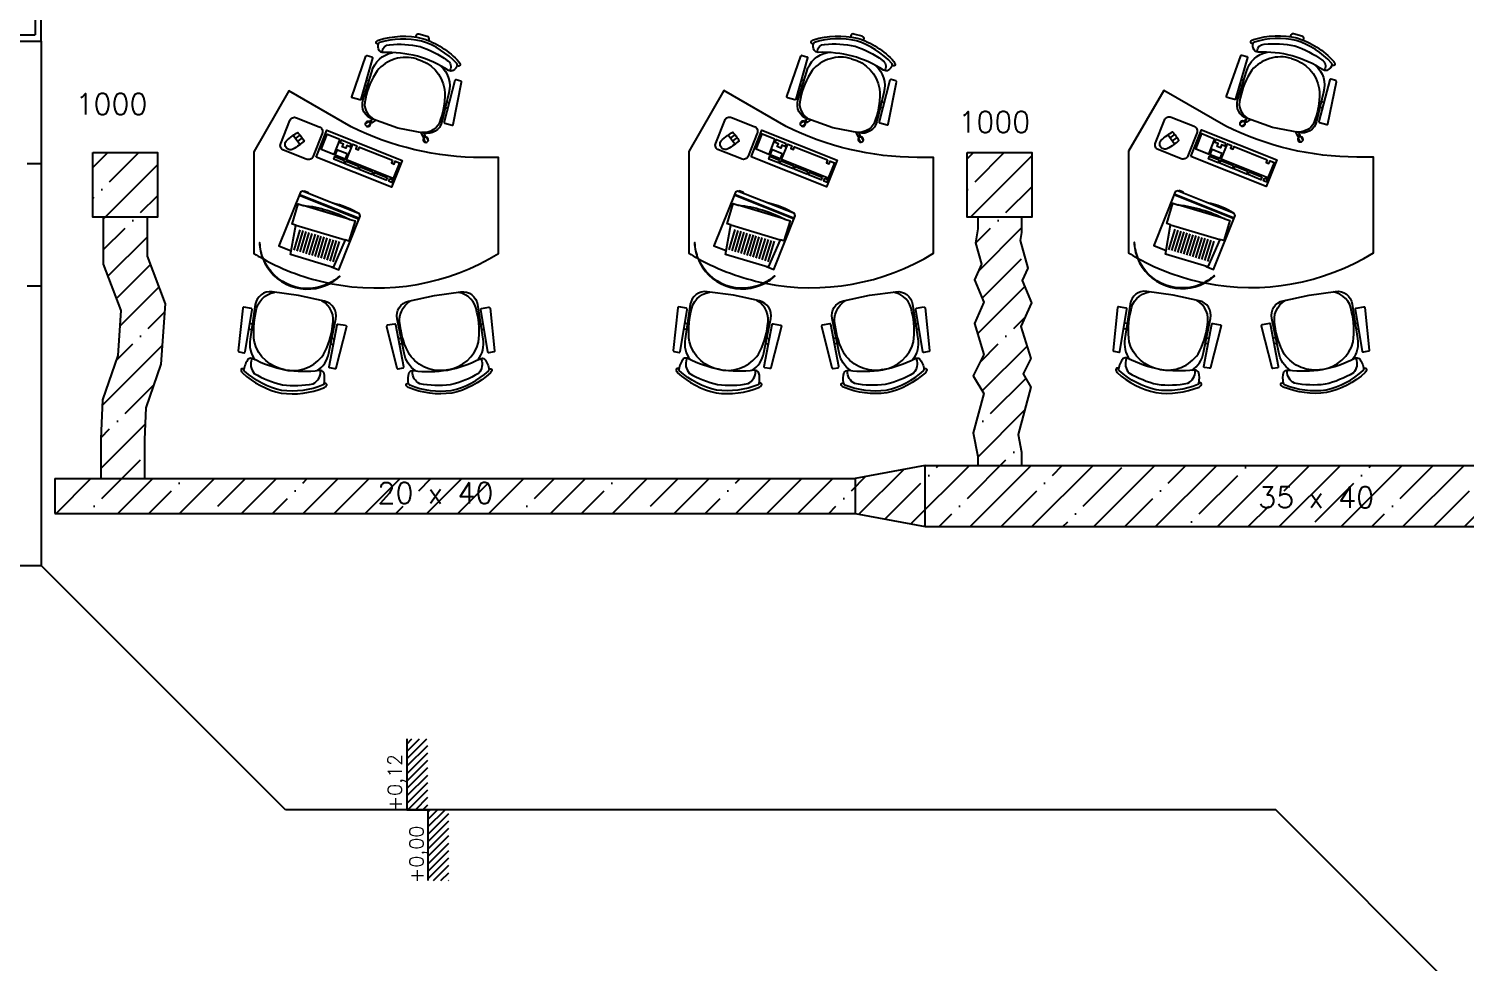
# Model space of a CAD drawing. Extents: x 372.3 to 443.5, y -41.5 to 0.6.
# Drawn here: x 415.7 to 423.91, y -10.28 to -4.94 of the extents above; entities that cross this region are included whole.
import ezdxf

# ---------------------------------------------------------------- set-up
doc = ezdxf.new("R2010")
doc.units = 0
doc.header["$MEASUREMENT"] = 0
doc.layers.get('0').update_dxf_attribs({"linetype": 'CONTINUOUS'})
for name, color, linetype in [('A1DIVD', 16, 'CONTINUOUS'), ('A1DIVS', 30, 'CONTINUOUS'), ('A1MOBI', 253, 'CONTINUOUS'), ('A2HACHU', 11, 'CONTINUOUS'), ('A2SIMBL', 30, 'CONTINUOUS'), ('A2TXT25', 4, 'CONTINUOUS'), ('AC-DUTOS', 14, 'CONTINUOUS'), ('AC-DUTOSMANTIDOS', 252, 'CONTINUOUS'), ('AC-TEXTO', 7, 'CONTINUOUS'), ('S1PISO3', 40, 'CONTINUOUS')]:
    doc.layers.add(name, color=color, linetype=linetype)
doc.styles.add('ROMANS', font='ROMANS.SHX')
doc.styles.add('SIMPLEX-08', font='simplex.shx', dxfattribs={"height": 0.08})
pattern_1 = [(45, (43.55946, 56.62904), (-0.1767767, 0.1767767), []), (45, (43.73624, 56.62904), (-0.1767767, 0.1767767), [0.3125, -0.0625, 0, -0.0625])]

# ---------------------------------------------------------------- blocks, each defined once
blk = doc.blocks.new('NIV-2')
at = {"layer": 'A2HACHU'}
h = blk.add_hatch(dxfattribs=at)
h.set_pattern_fill('ANSI31', color=256, scale=0.24, style=0)
h.set_pattern_definition([(135, (11.883554, -8.99856), (0.021213203, 0.021213203), [])])
h.paths.add_polyline_path([(-0.405, -0.1197), (0, -0.1197), (0, -0.2397), (-0.405, -0.2397)])
h.paths.add_polyline_path([(0, 0.0003), (0.405, 0.0003), (0.405, -0.1197), (0, -0.1197)])
for p, q in [((0, 0.0003), (0, -0.1197)), ((0.405, 0.0003), (0, 0.0003)), ((0, -0.1197), (-0.405, -0.1197))]:
    blk.add_line(p, q)
at = {"layer": 'A2TXT25', "style": 'SIMPLEX-08'}
for p in [(-0.0096, 0.0302), (-0.4198, -0.0947)]:
    blk.add_attdef('+0.00', p, '', height=0.08, dxfattribs=at)

msp = doc.modelspace()

# ---------------------------------------------------------------- hatches: boundary and pattern name
at = {"layer": 'AC-DUTOSMANTIDOS'}
h = msp.add_hatch(dxfattribs=at)
h.set_pattern_fill('ANSI35', color=256, style=0)
h.set_pattern_definition(pattern_1)
h.paths.add_polyline_path([(416.4345, -5.6503), (416.0645, -5.6503), (416.0645, -6.0203), (416.4345, -6.0203)])
h.paths.add_polyline_path([(420.4247, -7.515), (415.8469, -7.515), (415.8469, -7.715), (420.4247, -7.715)])
h.paths.add_polyline_path([(420.8247, -7.44), (420.4247, -7.515), (420.4247, -7.715), (420.8247, -7.79)])
h.paths.add_polyline_path([(425.4251, -7.44), (420.8247, -7.44), (420.8247, -7.79), (425.4251, -7.79)])
h.paths.add_polyline_path([(421.4293, -6.8276), (421.373, -6.6449), (421.4333, -6.5094), (421.3798, -6.3824), (421.4128, -6.311), (421.369, -6.1538), (421.3769, -6.1067), (421.3769, -6.0203), (421.1269, -6.0203), (421.1269, -6.0859), (421.1133, -6.1674), (421.1473, -6.2895), (421.1065, -6.3778), (421.1609, -6.5067), (421.1065, -6.6289), (421.1609, -6.8053), (421.0997, -6.9275), (421.1609, -7.0293), (421.0997, -7.2532), (421.1269, -7.389), (421.1269, -7.44), (421.3769, -7.44), (421.3769, -7.3642), (421.3565, -7.2621), (421.4302, -6.9921), (421.3848, -6.9165)])
h.paths.add_polyline_path([(421.4345, -5.6503), (421.0645, -5.6503), (421.0645, -6.0203), (421.4345, -6.0203)])
h.paths.add_polyline_path([(426.4078, -6.7008), (426.3769, -6.5773), (426.4307, -6.4928), (426.3744, -6.3243), (426.4229, -6.2033), (426.383, -6.1236), (426.3854, -6.1157), (426.3854, -6.0203), (426.1354, -6.0203), (426.1354, -6.0789), (426.115, -6.1468), (426.149, -6.2147), (426.1082, -6.3165), (426.1558, -6.459), (426.1082, -6.5336), (426.149, -6.6965), (426.1082, -6.839), (426.1558, -7.0087), (426.1082, -7.1173), (426.1558, -7.2259), (426.1422, -7.3141), (426.1349, -7.365), (426.3875, -7.365), (426.3895, -7.3508), (426.4139, -7.1921), (426.3812, -7.1173), (426.4206, -7.0272), (426.3681, -6.8397)])
h.paths.add_polyline_path([(426.4345, -5.6503), (426.0645, -5.6503), (426.0645, -6.0203), (426.4345, -6.0203)])
h.paths.add_polyline_path([(425.8251, -7.365), (425.4251, -7.44), (425.4251, -7.79), (425.8251, -7.865)])
h.paths.add_polyline_path([(428.22, -7.365), (425.8251, -7.365), (425.8251, -7.865), (428.22, -7.865)])
h.paths.add_polyline_path([(428.82, -7.315), (428.82, -7.2755, -0.414214), (428.8095, -7.265), (428.32, -7.265, -0.414214), (428.22, -7.365), (428.22, -7.865), (428.27, -7.865, 0.414214)])
h.paths.add_polyline_path([(428.8195, -7.0904), (428.8414, -7.265), (429.62, -7.265), (429.62, -6.965), (428.32, -6.965), (428.32, -7.265), (428.8038, -7.265)])
h.paths.add_polyline_path([(429.62, -7.265), (428.8305, -7.265, -0.414214), (428.82, -7.2755), (428.82, -7.315), (428.82, -11.3318), (429.62, -11.3318)])
h.paths.add_polyline_path([(429.47, -6.365), (428.47, -6.365), (428.32, -6.965), (429.62, -6.965)])
h.paths.add_polyline_path([(417.6793, -7.6869), (418.4993, -7.6869), (418.4993, -7.5069), (417.6793, -7.5069)], flags=9)
h.paths.add_polyline_path([(422.7169, -7.7127), (423.5369, -7.7127), (423.5369, -7.5327), (422.7169, -7.5327)], flags=24)
h.paths.add_polyline_path([(426.6903, -7.6995), (427.5103, -7.6995), (427.5103, -7.5195), (426.6903, -7.5195)], flags=24)
h.paths.add_polyline_path([(429.288, -9.4822), (429.288, -8.6622), (429.108, -8.6622), (429.108, -9.4822)], flags=24)
h.paths.add_polyline_path([(428.5184, -6.915), (429.4355, -6.915), (429.4355, -6.735), (428.5184, -6.735)], flags=24)
h = msp.add_hatch(dxfattribs=at)
h.set_pattern_fill('ANSI35', color=256, style=0)
h.set_pattern_definition(pattern_1)
h.paths.add_polyline_path([(416.207, -6.8108), (416.1196, -7.0642), (416.1105, -7.2874), (416.1105, -7.515), (416.3605, -7.515), (416.3605, -7.2925), (416.3679, -7.111), (416.4541, -6.8609), (416.4778, -6.5158), (416.3745, -6.2433), (416.3745, -6.0203), (416.1245, -6.0203), (416.1245, -6.2891), (416.2246, -6.5533)])

# ---------------------------------------------------------------- linework, layer by layer
at = {"layer": 'A1DIVD'}
for p, q in [((415.7691, -5.0129), (415.7691, -5.7129)), ((415.7691, -5.0129), (415.7691, -5.7129)), ((415.6891, -5.7129), (415.7691, -5.7129)), ((415.6891, -6.4129), (415.7691, -6.4129)), ((415.7691, -6.4129), (415.7691, -8.0129)), ((415.7691, -6.4129), (415.7691, -8.0129)), ((415.0699, -8.0129), (415.7691, -8.0129))]:
    msp.add_line(p, q, dxfattribs=at)
at = {"layer": 'A1DIVS'}
for p in [(415.7341, -4.5937), (408.8992, -4.9779)]:
    msp.add_line(p, (415.7341, -4.9779), dxfattribs=at)
msp.add_lwpolyline([(408.8992, -4.9779), (408.8992, -5.0129), (415.7691, -5.0129), (415.7691, -4.5937)], dxfattribs=at)
at = {"layer": 'A1MOBI'}
for p, q in [((417.6436, -5.2408), (417.6286, -5.2367)), ((420.1316, -5.2393), (420.1165, -5.2352)), ((422.6466, -5.2378), (422.6315, -5.2337)), ((417.6342, -5.2714), (417.6198, -5.2674)), ((420.1222, -5.2699), (420.1077, -5.266)), ((422.6372, -5.2684), (422.6227, -5.2645)), ((418.0804, -5.3929), (418.0949, -5.3968)), ((418.0878, -5.3617), (418.1029, -5.3658)), ((420.5684, -5.3914), (420.5829, -5.3954)), ((420.5758, -5.3603), (420.5909, -5.3644)), ((423.0833, -5.3899), (423.0978, -5.3939)), ((423.0908, -5.3588), (423.1058, -5.3629)), ((417.6413, -5.4728), (417.6222, -5.4861)), ((417.6521, -5.4882), (417.633, -5.5016)), ((420.1293, -5.4713), (420.1102, -5.4847)), ((420.1401, -5.4868), (420.121, -5.5001)), ((422.6443, -5.4698), (422.6251, -5.4832)), ((422.6551, -5.4853), (422.6359, -5.4986)), ((417.2481, -5.6048), (417.21, -5.5522)), ((417.2227, -5.5697), (417.2497, -5.5502)), ((417.2354, -5.5873), (417.2624, -5.5677)), ((417.955, -5.5707), (417.9647, -5.5919)), ((417.9721, -5.5629), (417.9819, -5.5841)), ((419.7361, -5.6033), (419.698, -5.5507)), ((419.7107, -5.5683), (419.7377, -5.5487)), ((419.7234, -5.5858), (419.7504, -5.5663)), ((420.443, -5.5692), (420.4527, -5.5905)), ((420.4601, -5.5614), (420.4698, -5.5826)), ((422.251, -5.6019), (422.213, -5.5493)), ((422.2256, -5.5668), (422.2527, -5.5472)), ((422.2383, -5.5843), (422.2654, -5.5648)), ((422.9579, -5.5678), (422.9677, -5.589)), ((422.9751, -5.5599), (422.9848, -5.5811)), ((417.587, -6.0328), (417.2442, -5.8961)), ((417.5889, -6.0282), (417.246, -5.8914)), ((420.075, -6.0314), (419.7321, -5.8946)), ((420.0768, -6.0267), (419.734, -5.89)), ((422.59, -6.0299), (422.2471, -5.8931)), ((422.5918, -6.0252), (422.2489, -5.8885)), ((417.249, -6.0919), (417.2139, -6.2087)), ((417.2663, -6.0971), (417.2311, -6.2139)), ((417.2835, -6.1023), (417.2484, -6.2191)), ((417.3007, -6.1075), (417.2656, -6.2243)), ((417.318, -6.1126), (417.2828, -6.2294)), ((417.3352, -6.1178), (417.3001, -6.2346)), ((417.3524, -6.123), (417.3173, -6.2398)), ((417.3693, -6.1281), (417.3342, -6.2449)), ((417.3865, -6.1333), (417.3514, -6.2501)), ((417.4038, -6.1385), (417.3686, -6.2553)), ((417.421, -6.1436), (417.3859, -6.2604)), ((417.4382, -6.1488), (417.4031, -6.2656)), ((417.4555, -6.154), (417.4203, -6.2708)), ((417.4727, -6.1592), (417.4376, -6.276)), ((419.737, -6.0904), (419.7019, -6.2072)), ((419.7542, -6.0956), (419.7191, -6.2124)), ((419.7715, -6.1008), (419.7363, -6.2176)), ((419.7887, -6.106), (419.7536, -6.2228)), ((419.8059, -6.1112), (419.7708, -6.228)), ((419.8232, -6.1164), (419.788, -6.2332)), ((419.8404, -6.1215), (419.8053, -6.2383)), ((419.8573, -6.1266), (419.8221, -6.2434)), ((419.8745, -6.1318), (419.8394, -6.2486)), ((419.8917, -6.137), (419.8566, -6.2538)), ((419.909, -6.1422), (419.8738, -6.259)), ((419.9262, -6.1474), (419.8911, -6.2642)), ((419.9435, -6.1525), (419.9083, -6.2693)), ((419.9607, -6.1577), (419.9256, -6.2745)), ((422.252, -6.089), (422.2168, -6.2058)), ((422.2692, -6.0941), (422.2341, -6.2109)), ((422.2864, -6.0993), (422.2513, -6.2161)), ((422.3037, -6.1045), (422.2685, -6.2213)), ((422.3209, -6.1097), (422.2858, -6.2265)), ((422.3381, -6.1149), (422.303, -6.2317)), ((422.3554, -6.1201), (422.3202, -6.2369)), ((422.3722, -6.1251), (422.3371, -6.2419)), ((422.3895, -6.1303), (422.3543, -6.2471)), ((422.4067, -6.1355), (422.3716, -6.2523)), ((422.4239, -6.1407), (422.3888, -6.2575)), ((422.4412, -6.1459), (422.406, -6.2627)), ((422.4584, -6.1511), (422.4233, -6.2679)), ((422.4757, -6.1563), (422.4405, -6.2731)), ((416.9766, -6.6318), (416.9619, -6.6292)), ((418.2822, -6.6318), (418.297, -6.6292)), ((419.4646, -6.6303), (419.4498, -6.6277)), ((420.7702, -6.6303), (420.7849, -6.6277)), ((421.9796, -6.6289), (421.9648, -6.6262)), ((423.2851, -6.6289), (423.2999, -6.6262)), ((416.972, -6.6635), (416.9567, -6.6608)), ((417.4319, -6.7127), (417.4467, -6.7153)), ((417.8269, -6.7127), (417.8121, -6.7153)), ((418.2868, -6.6635), (418.3022, -6.6608)), ((419.46, -6.662), (419.4447, -6.6593)), ((419.9199, -6.7112), (419.9347, -6.7139)), ((420.3149, -6.7112), (420.3001, -6.7139)), ((420.7748, -6.662), (420.7901, -6.6593)), ((421.975, -6.6605), (421.9596, -6.6578)), ((422.4349, -6.7098), (422.4496, -6.7124)), ((422.8299, -6.7098), (422.8151, -6.7124)), ((423.2897, -6.6605), (423.3051, -6.6578)), ((417.4253, -6.744), (417.4407, -6.7468)), ((417.8335, -6.744), (417.8182, -6.7468)), ((419.9133, -6.7426), (419.9287, -6.7453)), ((420.3215, -6.7426), (420.3061, -6.7453)), ((422.4283, -6.7411), (422.4436, -6.7438)), ((422.8365, -6.7411), (422.8211, -6.7438))]:
    msp.add_line(p, q, dxfattribs=at)
for points in [[(417.9486, -4.9971, -0.132145), (418.1587, -5.1318, -0.124165), (418.1646, -5.1449, -1.038498), (418.1489, -5.15, -0.208847), (418.1255, -5.1809, -0.264841), (418.0991, -5.1806, 0.070376), (417.9207, -5.0995, 0.070376), (417.7257, -5.079, -0.264841), (417.7029, -5.0657, -0.208847), (417.6983, -5.0272, -1.038498), (417.6875, -5.015, -0.124165), (417.6991, -5.0066, -0.132145)], [(420.4365, -4.9956, -0.132145), (420.6467, -5.1303, -0.124165), (420.6525, -5.1434, -1.038498), (420.6369, -5.1485, -0.208847), (420.6135, -5.1794, -0.264841), (420.5871, -5.1792, 0.070376), (420.4086, -5.0981, 0.070376), (420.2137, -5.0775, -0.264841), (420.1909, -5.0643, -0.208847), (420.1863, -5.0258, -1.038498), (420.1754, -5.0135, -0.124165), (420.1871, -5.0052, -0.132145)], [(422.9515, -4.9942, -0.132145), (423.1616, -5.1289, -0.124165), (423.1675, -5.142, -1.038498), (423.1519, -5.147, -0.208847), (423.1284, -5.1779, -0.264841), (423.102, -5.1777, 0.070376), (422.9236, -5.0966, 0.070376), (422.7287, -5.076, -0.264841), (422.7058, -5.0628, -0.208847), (422.7013, -5.0243, -1.038498), (422.6904, -5.012, -0.124165), (422.7021, -5.0037, -0.132145)], [(422.5525, -5.3353, -0.414214), (422.5488, -5.3287), (422.6298, -5.0967, -0.414214), (422.6363, -5.0929), (422.6641, -5.1005, -0.414214), (422.6678, -5.107), (422.6006, -5.3428, -0.414214), (422.5941, -5.3466)], [(417.5496, -5.3382, -0.414214), (417.5458, -5.3317), (417.6268, -5.0996, -0.414214), (417.6334, -5.0959), (417.6611, -5.1034, -0.414214), (417.6649, -5.1099), (417.5977, -5.3458, -0.414214), (417.5912, -5.3495)], [(420.0376, -5.3368, -0.414214), (420.0338, -5.3302), (420.1148, -5.0981, -0.414214), (420.1213, -5.0944), (420.1491, -5.1019, -0.414214), (420.1529, -5.1085), (420.0857, -5.3443, -0.414214), (420.0791, -5.3481)], [(418.1194, -5.4934, 0.414214), (418.126, -5.4897), (418.1739, -5.2486, 0.414214), (418.1701, -5.2421), (418.1424, -5.2345, 0.414214), (418.1358, -5.2382), (418.0741, -5.4755, 0.414214), (418.0779, -5.4821)], [(420.6074, -5.492, 0.414214), (420.614, -5.4882), (420.6619, -5.2471, 0.414214), (420.6581, -5.2406), (420.6304, -5.233, 0.414214), (420.6238, -5.2367), (420.5621, -5.4741, 0.414214), (420.5659, -5.4806)], [(423.1224, -5.4905, 0.414214), (423.1289, -5.4867), (423.1768, -5.2457, 0.414214), (423.1731, -5.2391), (423.1453, -5.2315, 0.414214), (423.1388, -5.2353), (423.0771, -5.4726, 0.414214), (423.0808, -5.4791)], [(417.2856, -5.6886), (417.1556, -5.6368, -0.414214), (417.1389, -5.5978), (417.1907, -5.4678, -0.414214), (417.2297, -5.451), (417.3597, -5.5029, -0.414214), (417.3765, -5.5418), (417.3246, -5.6719, -0.414214)], [(419.7736, -5.6872), (419.6436, -5.6353, -0.414214), (419.6268, -5.5963), (419.6787, -5.4663, -0.414214), (419.7177, -5.4495), (419.8477, -5.5014, -0.414214), (419.8645, -5.5404), (419.8126, -5.6704, -0.414214)], [(422.2886, -5.6857), (422.1585, -5.6338, -0.414214), (422.1418, -5.5949), (422.1937, -5.4648, -0.414214), (422.2326, -5.4481), (422.3627, -5.4999, -0.414214), (422.3794, -5.5389), (422.3276, -5.6689, -0.414214)], [(417.205, -5.6328, -0.092672), (417.1915, -5.634, -0.102508), (417.1787, -5.63, -0.109899), (417.1694, -5.6217, -0.109899), (417.1644, -5.6102, -0.102508), (417.1646, -5.5968, -0.092672), (417.1699, -5.5844, -0.027602), (417.2062, -5.555, -0.021345), (417.2363, -5.5351, -0.074902), (417.2726, -5.5852, -0.021345), (417.2443, -5.6076, -0.027602)], [(419.693, -5.6314, -0.092672), (419.6795, -5.6325, -0.102508), (419.6667, -5.6286, -0.109899), (419.6573, -5.6202, -0.109899), (419.6524, -5.6087, -0.102508), (419.6526, -5.5953, -0.092672), (419.6579, -5.5829, -0.027602), (419.6941, -5.5535, -0.021345), (419.7242, -5.5336, -0.074902), (419.7605, -5.5838, -0.021345), (419.7322, -5.6061, -0.027602)], [(422.208, -5.6299, -0.092672), (422.1945, -5.6311, -0.102508), (422.1817, -5.6271, -0.109899), (422.1723, -5.6188, -0.109899), (422.1673, -5.6073, -0.102508), (422.1675, -5.5938, -0.092672), (422.1729, -5.5814, -0.027602), (422.2091, -5.552, -0.021345), (422.2392, -5.5321, -0.074902), (422.2755, -5.5823, -0.021345), (422.2472, -5.6047, -0.027602)], [(417.2679, -5.9524, -0.09377), (417.5351, -6.0328), (417.5643, -6.0416), (417.5295, -6.1572), (417.5068, -6.1504), (417.4385, -6.3071), (417.196, -6.2341), (417.2255, -6.0658), (417.2039, -6.0593), (417.2387, -5.9436)], [(419.7559, -5.9509, -0.09377), (420.0231, -6.0313), (420.0523, -6.0401), (420.0175, -6.1558), (419.9948, -6.1489), (419.9265, -6.3056), (419.6839, -6.2326), (419.7134, -6.0643), (419.6919, -6.0578), (419.7267, -5.9421)], [(422.2708, -5.9495, -0.09377), (422.5381, -6.0299), (422.5672, -6.0386), (422.5324, -6.1543), (422.5097, -6.1475), (422.4414, -6.3041), (422.1989, -6.2312), (422.2284, -6.0628), (422.2069, -6.0563), (422.2417, -5.9407)], [(417.4211, -6.3987, 0.061905), (417.4765, -6.3597), (417.4745, -6.3575, -0.065281), (417.4165, -6.3978, -0.440786), (417.04, -6.259, -0.087098), (417.0201, -6.1672), (417.0171, -6.1673, 0.083712), (417.0359, -6.2568, 0.448839)], [(419.9091, -6.3973, 0.061905), (419.9645, -6.3582), (419.9625, -6.356, -0.065281), (419.9044, -6.3963, -0.440786), (419.528, -6.2576, -0.087098), (419.5081, -6.1657), (419.5051, -6.1659, 0.083712), (419.5239, -6.2553, 0.448839)], [(422.4241, -6.3958, 0.061905), (422.4794, -6.3567), (422.4774, -6.3545, -0.065281), (422.4194, -6.3949, -0.440786), (422.043, -6.2561, -0.087098), (422.0231, -6.1643), (422.0201, -6.1644, 0.083712), (422.0388, -6.2538, 0.448839)], [(416.9287, -6.5352, 0.414214), (416.9225, -6.5395), (416.8965, -6.7839, 0.414214), (416.9008, -6.7901), (416.9291, -6.7951, 0.414214), (416.9353, -6.7908), (416.9754, -6.5489, 0.414214), (416.9711, -6.5427)], [(418.3301, -6.5352, -0.414214), (418.3363, -6.5395), (418.3623, -6.7839, -0.414214), (418.358, -6.7901), (418.3297, -6.7951, -0.414214), (418.3235, -6.7908), (418.2834, -6.5489, -0.414214), (418.2877, -6.5427)], [(419.4167, -6.5337, 0.414214), (419.4105, -6.538), (419.3845, -6.7824, 0.414214), (419.3888, -6.7886), (419.4171, -6.7937, 0.414214), (419.4233, -6.7893), (419.4634, -6.5474, 0.414214), (419.4591, -6.5413)], [(420.8181, -6.5337, -0.414214), (420.8243, -6.538), (420.8503, -6.7824, -0.414214), (420.846, -6.7886), (420.8177, -6.7937, -0.414214), (420.8115, -6.7893), (420.7714, -6.5474, -0.414214), (420.7757, -6.5413)], [(421.9316, -6.5322, 0.414214), (421.9255, -6.5365), (421.8994, -6.781, 0.414214), (421.9037, -6.7871), (421.9321, -6.7922, 0.414214), (421.9383, -6.7879), (421.9784, -6.546, 0.414214), (421.9741, -6.5398)], [(423.3331, -6.5322, -0.414214), (423.3393, -6.5365), (423.3653, -6.781, -0.414214), (423.361, -6.7871), (423.3326, -6.7922, -0.414214), (423.3264, -6.7879), (423.2863, -6.546, -0.414214), (423.2907, -6.5398)], [(417.5102, -6.6385, -0.414214), (417.5145, -6.6447), (417.4548, -6.8831, -0.414214), (417.4486, -6.8874), (417.4202, -6.8824, -0.414214), (417.4159, -6.8762), (417.4616, -6.6353, -0.414214), (417.4678, -6.631)], [(417.7486, -6.6385, 0.414214), (417.7443, -6.6447), (417.8041, -6.8831, 0.414214), (417.8103, -6.8874), (417.8386, -6.8824, 0.414214), (417.8429, -6.8762), (417.7972, -6.6353, 0.414214), (417.791, -6.631)], [(419.9982, -6.637, -0.414214), (420.0025, -6.6432), (419.9427, -6.8816, -0.414214), (419.9365, -6.886), (419.9082, -6.8809, -0.414214), (419.9039, -6.8748), (419.9496, -6.6338, -0.414214), (419.9558, -6.6295)], [(420.2366, -6.637, 0.414214), (420.2323, -6.6432), (420.2921, -6.8816, 0.414214), (420.2982, -6.886), (420.3266, -6.8809, 0.414214), (420.3309, -6.8748), (420.2852, -6.6338, 0.414214), (420.279, -6.6295)], [(422.5131, -6.6356, -0.414214), (422.5175, -6.6418), (422.4577, -6.8802, -0.414214), (422.4515, -6.8845), (422.4232, -6.8795, -0.414214), (422.4188, -6.8733), (422.4645, -6.6324, -0.414214), (422.4707, -6.6281)], [(422.7516, -6.6356, 0.414214), (422.7472, -6.6418), (422.807, -6.8802, 0.414214), (422.8132, -6.8845), (422.8415, -6.8795, 0.414214), (422.8459, -6.8733), (422.8002, -6.6324, 0.414214), (422.794, -6.6281)], [(417.1414, -7.0261, 0.132145), (417.3889, -6.9942, 0.124165), (417.3998, -6.9849, 1.038498), (417.3879, -6.9736, 0.123952), (417.3848, -6.9083, 0.264841), (417.3608, -6.8973, -0.070376), (417.1648, -6.8943, -0.070376), (416.9798, -6.8295, 0.264841), (416.9535, -6.8317, 0.123952), (416.9281, -6.8919, 1.038498), (416.913, -6.8983, 0.124165), (416.92, -6.9109, 0.132145)], [(418.1174, -7.0261, -0.132145), (417.8699, -6.9942, -0.124165), (417.859, -6.9849, -1.038498), (417.8709, -6.9736, -0.123952), (417.8741, -6.9083, -0.264841), (417.898, -6.8973, 0.070376), (418.094, -6.8943, 0.070376), (418.279, -6.8295, -0.264841), (418.3053, -6.8317, -0.123952), (418.3308, -6.8919, -1.038498), (418.3458, -6.8983, -0.124165), (418.3388, -6.9109, -0.132145)], [(419.6294, -7.0246, 0.132145), (419.8769, -6.9927, 0.124165), (419.8878, -6.9834, 1.038498), (419.8759, -6.9721, 0.123952), (419.8727, -6.9069, 0.264841), (419.8488, -6.8958, -0.070376), (419.6528, -6.8928, -0.070376), (419.4678, -6.8281, 0.264841), (419.4415, -6.8302, 0.123952), (419.4161, -6.8904, 1.038498), (419.401, -6.8969, 0.124165), (419.408, -6.9094, 0.132145)], [(420.6054, -7.0246, -0.132145), (420.3579, -6.9927, -0.124165), (420.347, -6.9834, -1.038498), (420.3589, -6.9721, -0.123952), (420.362, -6.9069, -0.264841), (420.386, -6.8958, 0.070376), (420.582, -6.8928, 0.070376), (420.767, -6.8281, -0.264841), (420.7933, -6.8302, -0.123952), (420.8187, -6.8904, -1.038498), (420.8338, -6.8969, -0.124165), (420.8268, -6.9094, -0.132145)], [(422.1443, -7.0232, 0.132145), (422.3919, -6.9913, 0.124165), (422.4028, -6.9819, 1.038498), (422.3908, -6.9706, 0.123952), (422.3877, -6.9054, 0.264841), (422.3637, -6.8943, -0.070376), (422.1678, -6.8913, -0.070376), (421.9827, -6.8266, 0.264841), (421.9564, -6.8288, 0.123952), (421.931, -6.8889, 1.038498), (421.9159, -6.8954, 0.124165), (421.9229, -6.9079, 0.132145)], [(423.1204, -7.0232, -0.132145), (422.8728, -6.9913, -0.124165), (422.8619, -6.9819, -1.038498), (422.8739, -6.9706, -0.123952), (422.877, -6.9054, -0.264841), (422.901, -6.8943, 0.070376), (423.097, -6.8913, 0.070376), (423.282, -6.8266, -0.264841), (423.3083, -6.8288, -0.123952), (423.3337, -6.8889, -1.038498), (423.3488, -6.8954, -0.124165), (423.3418, -6.9079, -0.132145)]]:
    msp.add_lwpolyline(points, format="xyb", close=True, dxfattribs=at)
for points in [[(418.1489, -5.15, 0.054815), (418.1488, -5.1476, 0.122717), (418.1462, -5.1418, 0.130999), (417.9444, -5.0125, 0.130999), (417.7049, -5.0216, 0.122717), (417.6996, -5.0253, 0.054815), (417.6983, -5.0272)], [(417.986, -5.0093), (417.9872, -5.0051, 0.414214), (417.9766, -4.9867), (417.9297, -4.9739, 0.414214), (417.9113, -4.9844), (417.9101, -4.9886)], [(420.6369, -5.1485, 0.054815), (420.6368, -5.1462, 0.122717), (420.6342, -5.1403, 0.130999), (420.4323, -5.0111, 0.130999), (420.1929, -5.0201, 0.122717), (420.1876, -5.0238, 0.054815), (420.1863, -5.0258)], [(420.474, -5.0078), (420.4751, -5.0036, 0.414214), (420.4646, -4.9852), (420.4176, -4.9724, 0.414214), (420.3992, -4.9829), (420.3981, -4.9871)], [(423.1519, -5.147, 0.054815), (423.1517, -5.1447, 0.122717), (423.1491, -5.1388, 0.130999), (422.9473, -5.0096, 0.130999), (422.7078, -5.0186, 0.122717), (422.7026, -5.0224, 0.054815), (422.7013, -5.0243)], [(422.9889, -5.0063), (422.9901, -5.0021, 0.414214), (422.9796, -4.9837), (422.9326, -4.9709, 0.414214), (422.9142, -4.9815), (422.913, -4.9857)], [(418.0533, -5.1539, -0.290935), (418.1005, -5.3088), (418.0606, -5.4757, -0.412043), (417.9584, -5.5391), (417.8088, -5.5104), (417.6653, -5.4593, -0.412043), (417.6093, -5.3528), (417.6596, -5.1887, -0.290935), (417.7788, -5.0791)], [(417.7203, -5.0732, -0.405482), (417.7613, -5.0333, -0.077014), (417.9359, -5.0435, -0.077014), (418.0916, -5.1232, -0.405482), (418.1067, -5.1784)], [(420.5413, -5.1524, -0.290935), (420.5884, -5.3073), (420.5485, -5.4743, -0.412043), (420.4464, -5.5376), (420.2967, -5.509), (420.1532, -5.4578, -0.412043), (420.0973, -5.3514), (420.1476, -5.1872, -0.290935), (420.2668, -5.0776)], [(420.2083, -5.0718, -0.405482), (420.2493, -5.0318, -0.077014), (420.4239, -5.042, -0.077014), (420.5795, -5.1218, -0.405482), (420.5946, -5.177)], [(423.0562, -5.1509, -0.290935), (423.1034, -5.3058), (423.0635, -5.4728, -0.412043), (422.9613, -5.5361), (422.8117, -5.5075), (422.6682, -5.4563, -0.412043), (422.6122, -5.3499), (422.6625, -5.1858, -0.290935), (422.7817, -5.0761)], [(422.7233, -5.0703, -0.405482), (422.7643, -5.0304, -0.077014), (422.9389, -5.0406, -0.077014), (423.0945, -5.1203, -0.405482), (423.1096, -5.1755)], [(417.9164, -5.1152, 0.299563), (417.69, -5.183, 0.095783), (417.6236, -5.343, 0.39882), (417.6793, -5.4629)], [(417.9164, -5.1152, -0.297383), (418.0761, -5.2881, -0.101827), (418.0533, -5.46, -0.39882), (417.9444, -5.5351)], [(420.4044, -5.1138, 0.299563), (420.178, -5.1815, 0.095783), (420.1115, -5.3415, 0.39882), (420.1672, -5.4614)], [(420.4044, -5.1138, -0.297383), (420.5641, -5.2866, -0.101827), (420.5412, -5.4586, -0.39882), (420.4324, -5.5337)], [(422.9193, -5.1123, 0.299563), (422.693, -5.18, 0.095783), (422.6265, -5.3401, 0.39882), (422.6822, -5.46)], [(422.9193, -5.1123, -0.297383), (423.079, -5.2852, -0.101827), (423.0562, -5.4571, -0.39882), (422.9474, -5.5322)], [(417.4211, -6.3987, 0.189731), (418.3854, -6.2272), (418.3854, -5.6792), (418.2904, -5.6792, -0.115714), (417.5414, -5.5024), (417.1864, -5.2974), (416.9854, -5.6455), (416.9854, -6.2272, 0.010935), (417.0359, -6.2568, 0.010935)], [(419.9091, -6.3973, 0.189731), (420.8734, -6.2258), (420.8734, -5.6778), (420.7784, -5.6778, -0.115714), (420.0293, -5.5009), (419.6744, -5.2959), (419.4734, -5.6441), (419.4734, -6.2258, 0.010935), (419.5239, -6.2553, 0.010935)], [(422.4241, -6.3958, 0.189731), (423.3883, -6.2243), (423.3883, -5.6763), (423.2933, -5.6763, -0.115714), (422.5443, -5.4994), (422.1893, -5.2945), (421.9883, -5.6426), (421.9883, -6.2243, 0.010935), (422.0388, -6.2538, 0.010935)], [(417.6823, -5.4646), (417.66, -5.4802), (417.6589, -5.4786, 0.447214), (417.6525, -5.4695), (417.6514, -5.4679), (417.6643, -5.4589)], [(420.1703, -5.4632), (420.148, -5.4787), (420.1469, -5.4772, 0.447214), (420.1405, -5.468), (420.1394, -5.4664), (420.1522, -5.4575)], [(422.6852, -5.4617), (422.6629, -5.4773), (422.6618, -5.4757, 0.447214), (422.6554, -5.4665), (422.6543, -5.465), (422.6672, -5.456)], [(417.941, -5.5351), (417.9523, -5.5598), (417.954, -5.559, -0.447214), (417.9642, -5.5544), (417.9659, -5.5536), (417.9594, -5.5393)], [(420.4289, -5.5336), (420.4403, -5.5584), (420.442, -5.5576, -0.447214), (420.4522, -5.5529), (420.4539, -5.5521), (420.4474, -5.5379)], [(422.9439, -5.5321), (422.9552, -5.5569), (422.957, -5.5561, -0.447214), (422.9671, -5.5514), (422.9689, -5.5506), (422.9624, -5.5364)], [(417.04, -6.259, 0.075445), (417.4165, -6.3978)], [(419.528, -6.2576, 0.075445), (419.9044, -6.3963)], [(422.043, -6.2561, 0.075445), (422.4194, -6.3949)], [(417.3465, -6.8989, 0.211149), (417.4141, -6.7973), (417.4543, -6.6017, 0.412043), (417.389, -6.5007), (417.2405, -6.4683), (417.0899, -6.4476, 0.412043), (416.9938, -6.5198), (416.9642, -6.7174, 0.211149), (416.9927, -6.836)], [(417.1649, -6.8936, -0.296434), (416.9884, -6.7354, -0.090575), (416.9976, -6.5625, -0.340755), (417.1042, -6.4502)], [(417.9124, -6.8989, -0.211149), (417.8447, -6.7973), (417.8045, -6.6017, -0.412043), (417.8698, -6.5007), (418.0183, -6.4683), (418.1689, -6.4476, -0.412043), (418.265, -6.5198), (418.2946, -6.7174, -0.211149), (418.2661, -6.836)], [(418.0939, -6.8936, 0.296434), (418.2705, -6.7354, 0.090575), (418.2612, -6.5625, 0.340755), (418.1547, -6.4502)], [(419.8345, -6.8974, 0.211149), (419.9021, -6.7959), (419.9423, -6.6002, 0.412043), (419.877, -6.4992), (419.7285, -6.4668), (419.5779, -6.4461, 0.412043), (419.4818, -6.5184), (419.4522, -6.7159, 0.211149), (419.4807, -6.8346)], [(419.6529, -6.8921, -0.296434), (419.4763, -6.7339, -0.090575), (419.4856, -6.561, -0.340755), (419.5921, -6.4488)], [(420.4003, -6.8974, -0.211149), (420.3327, -6.7959), (420.2925, -6.6002, -0.412043), (420.3578, -6.4992), (420.5063, -6.4668), (420.6569, -6.4461, -0.412043), (420.753, -6.5184), (420.7826, -6.7159, -0.211149), (420.7541, -6.8346)], [(420.5819, -6.8921, 0.296434), (420.7585, -6.7339, 0.090575), (420.7492, -6.561, 0.340755), (420.6426, -6.4488)], [(422.3494, -6.896, 0.211149), (422.417, -6.7944), (422.4573, -6.5987, 0.412043), (422.392, -6.4978), (422.2435, -6.4653), (422.0929, -6.4446, 0.412043), (421.9968, -6.5169), (421.9672, -6.7144, 0.211149), (421.9956, -6.8331)], [(422.1679, -6.8906, -0.296434), (421.9913, -6.7325, -0.090575), (422.0006, -6.5595, -0.340755), (422.1071, -6.4473)], [(422.9153, -6.896, -0.211149), (422.8477, -6.7944), (422.8074, -6.5987, -0.412043), (422.8727, -6.4978), (423.0212, -6.4653), (423.1718, -6.4446, -0.412043), (423.2679, -6.5169), (423.2976, -6.7144, -0.211149), (423.2691, -6.8331)], [(423.0968, -6.8906, 0.296434), (423.2734, -6.7325, 0.090575), (423.2641, -6.5595, 0.340755), (423.1576, -6.4473)], [(417.1649, -6.8936, 0.298018), (417.3831, -6.8056, 0.102861), (417.4361, -6.6404, 0.340755), (417.3748, -6.4983)], [(418.0939, -6.8936, -0.298018), (417.8758, -6.8056, -0.102861), (417.8227, -6.6404, -0.340755), (417.8841, -6.4983)], [(419.6529, -6.8921, 0.298018), (419.871, -6.8041, 0.102861), (419.9241, -6.6389, 0.340755), (419.8627, -6.4969)], [(420.5819, -6.8921, -0.298018), (420.3637, -6.8041, -0.102861), (420.3107, -6.6389, -0.340755), (420.3721, -6.4969)], [(422.1679, -6.8906, 0.298018), (422.386, -6.8026, 0.102861), (422.439, -6.6374, 0.340755), (422.3777, -6.4954)], [(423.0968, -6.8906, -0.298018), (422.8787, -6.8026, -0.102861), (422.8257, -6.6374, -0.340755), (422.887, -6.4954)], [(417.3879, -6.9736, -0.054815), (417.3868, -6.9756, -0.122717), (417.3819, -6.9798, -0.130999), (417.1442, -7.0104, -0.130999), (416.9316, -6.8998, -0.122717), (416.9284, -6.8942, -0.054815), (416.9281, -6.8919)], [(416.9725, -6.8324, 0.28187), (416.9876, -6.9133, 0.077014), (417.1498, -6.9788, 0.077014), (417.3246, -6.9732, 0.28187), (417.3667, -6.9025)], [(417.8709, -6.9736, 0.054815), (417.8721, -6.9756, 0.122717), (417.877, -6.9798, 0.130999), (418.1146, -7.0104, 0.130999), (418.3273, -6.8998, 0.122717), (418.3304, -6.8942, 0.054815), (418.3308, -6.8919)], [(418.2864, -6.8324, -0.28187), (418.2712, -6.9133, -0.077014), (418.109, -6.9788, -0.077014), (417.9342, -6.9732, -0.28187), (417.8921, -6.9025)], [(419.8759, -6.9721, -0.054815), (419.8747, -6.9742, -0.122717), (419.8699, -6.9784, -0.130999), (419.6322, -7.0089, -0.130999), (419.4195, -6.8983, -0.122717), (419.4164, -6.8927, -0.054815), (419.4161, -6.8904)], [(419.4604, -6.8309, 0.28187), (419.4756, -6.9119, 0.077014), (419.6378, -6.9773, 0.077014), (419.8126, -6.9718, 0.28187), (419.8547, -6.901)], [(420.3589, -6.9721, 0.054815), (420.36, -6.9742, 0.122717), (420.3649, -6.9784, 0.130999), (420.6026, -7.0089, 0.130999), (420.8152, -6.8983, 0.122717), (420.8184, -6.8927, 0.054815), (420.8187, -6.8904)], [(420.7743, -6.8309, -0.28187), (420.7592, -6.9119, -0.077014), (420.597, -6.9773, -0.077014), (420.4222, -6.9718, -0.28187), (420.3801, -6.901)], [(422.3908, -6.9706, -0.054815), (422.3897, -6.9727, -0.122717), (422.3848, -6.9769, -0.130999), (422.1471, -7.0074, -0.130999), (421.9345, -6.8969, -0.122717), (421.9314, -6.8912, -0.054815), (421.931, -6.8889)], [(421.9754, -6.8295, 0.28187), (421.9906, -6.9104, 0.077014), (422.1527, -6.9758, 0.077014), (422.3275, -6.9703, 0.28187), (422.3696, -6.8995)], [(422.8739, -6.9706, 0.054815), (422.875, -6.9727, 0.122717), (422.8799, -6.9769, 0.130999), (423.1176, -7.0074, 0.130999), (423.3302, -6.8969, 0.122717), (423.3333, -6.8912, 0.054815), (423.3337, -6.8889)], [(423.2893, -6.8295, -0.28187), (423.2741, -6.9104, -0.077014), (423.112, -6.9758, -0.077014), (422.9372, -6.9703, -0.28187), (422.8951, -6.8995)]]:
    msp.add_lwpolyline(points, format="xyb", dxfattribs=at)
for points in [[(417.3422, -5.6761), (417.4032, -5.5232), (417.8342, -5.6951), (417.7732, -5.848)], [(417.4777, -5.574), (417.4425, -5.6623), (417.3701, -5.6334), (417.4053, -5.5451)], [(417.5423, -5.5998), (417.5353, -5.6172), (417.5172, -5.61), (417.5109, -5.6258), (417.4914, -5.618), (417.4977, -5.6022), (417.4796, -5.595), (417.4865, -5.5776)], [(419.8302, -5.6747), (419.8912, -5.5217), (420.3222, -5.6936), (420.2612, -5.8465)], [(419.9657, -5.5726), (419.9305, -5.6608), (419.858, -5.6319), (419.8932, -5.5437)], [(420.0302, -5.5983), (420.0233, -5.6158), (420.0052, -5.6085), (419.9989, -5.6243), (419.9794, -5.6165), (419.9857, -5.6007), (419.9675, -5.5935), (419.9745, -5.5761)], [(422.3452, -5.6732), (422.4062, -5.5203), (422.8371, -5.6922), (422.7762, -5.8451)], [(422.4806, -5.5711), (422.4454, -5.6593), (422.373, -5.6304), (422.4082, -5.5422)], [(422.5452, -5.5968), (422.5382, -5.6143), (422.5201, -5.6071), (422.5138, -5.6228), (422.4943, -5.6151), (422.5006, -5.5993), (422.4825, -5.5921), (422.4895, -5.5746)], [(417.5197, -5.6564), (417.5071, -5.688), (417.4513, -5.6658), (417.4639, -5.6342)], [(417.7786, -5.6941), (417.7723, -5.7099), (417.7881, -5.7162), (417.7944, -5.7004), (417.8176, -5.7096), (417.7825, -5.7979), (417.5159, -5.6915), (417.5511, -5.6033), (417.5743, -5.6126), (417.568, -5.6284), (417.5838, -5.6347), (417.5901, -5.6189)], [(420.0076, -5.655), (419.995, -5.6866), (419.9393, -5.6643), (419.9519, -5.6327)], [(420.2666, -5.6926), (420.2603, -5.7084), (420.2761, -5.7147), (420.2824, -5.6989), (420.3056, -5.7082), (420.2704, -5.7964), (420.0038, -5.6901), (420.039, -5.6018), (420.0623, -5.6111), (420.056, -5.6269), (420.0718, -5.6332), (420.0781, -5.6174)], [(422.5226, -5.6535), (422.51, -5.6851), (422.4543, -5.6629), (422.4669, -5.6313)], [(422.7816, -5.6911), (422.7753, -5.7069), (422.7911, -5.7132), (422.7974, -5.6974), (422.8206, -5.7067), (422.7854, -5.7949), (422.5188, -5.6886), (422.554, -5.6004), (422.5772, -5.6096), (422.5709, -5.6254), (422.5867, -5.6317), (422.593, -5.6159)], [(417.5041, -5.6955), (417.4978, -5.7112), (417.4421, -5.689), (417.4484, -5.6732)], [(417.5854, -5.7279), (417.5791, -5.7437), (417.5066, -5.7148), (417.5129, -5.699)], [(417.6666, -5.7603), (417.6603, -5.7761), (417.5879, -5.7472), (417.5942, -5.7314)], [(419.9921, -5.694), (419.9858, -5.7098), (419.93, -5.6875), (419.9363, -5.6718)], [(420.0733, -5.7264), (420.067, -5.7422), (419.9946, -5.7133), (420.0009, -5.6975)], [(420.1546, -5.7588), (420.1483, -5.7746), (420.0759, -5.7457), (420.0822, -5.7299)], [(422.507, -5.6925), (422.5007, -5.7083), (422.445, -5.6861), (422.4513, -5.6703)], [(422.5883, -5.7249), (422.582, -5.7407), (422.5096, -5.7118), (422.5159, -5.696)], [(422.6696, -5.7573), (422.6633, -5.7731), (422.5908, -5.7442), (422.5971, -5.7284)], [(417.7479, -5.7927), (417.7416, -5.8085), (417.6692, -5.7796), (417.6755, -5.7638)], [(417.7637, -5.799), (417.7795, -5.8053), (417.7732, -5.8211), (417.7574, -5.8148)], [(420.2359, -5.7912), (420.2296, -5.807), (420.1571, -5.7781), (420.1634, -5.7623)], [(420.2517, -5.7975), (420.2675, -5.8038), (420.2612, -5.8196), (420.2454, -5.8133)], [(422.7508, -5.7898), (422.7446, -5.8055), (422.6721, -5.7767), (422.6784, -5.7609)], [(422.7666, -5.7961), (422.7824, -5.8024), (422.7761, -5.8181), (422.7603, -5.8118)]]:
    msp.add_lwpolyline(points, close=True, dxfattribs=at)
for points in [[(417.4292, -6.3043), (417.472, -6.3213), (417.5944, -6.0142), (417.5888, -6.0013), (417.2646, -5.8719), (417.2516, -5.8775), (417.1291, -6.1846), (417.1997, -6.2127)], [(417.2959, -5.8844), (417.2975, -5.8803), (417.2738, -5.8708), (417.2722, -5.875)], [(419.9172, -6.3028), (419.9599, -6.3199), (420.0824, -6.0128), (420.0768, -5.9998), (419.7525, -5.8704), (419.7395, -5.876), (419.6171, -6.1831), (419.6877, -6.2113)], [(419.7838, -5.8829), (419.7855, -5.8788), (419.7618, -5.8694), (419.7602, -5.8735)], [(422.4322, -6.3013), (422.4749, -6.3184), (422.5974, -6.0113), (422.5918, -5.9983), (422.2675, -5.869), (422.2545, -5.8746), (422.132, -6.1816), (422.2026, -6.2098)], [(422.2988, -5.8815), (422.3005, -5.8773), (422.2768, -5.8679), (422.2751, -5.872)], [(417.5351, -6.0328), (417.2679, -5.9524)], [(420.0231, -6.0313), (419.7559, -5.9509)], [(422.5381, -6.0299), (422.2708, -5.9495)], [(417.2255, -6.0658), (417.5068, -6.1504)], [(419.7134, -6.0643), (419.9948, -6.1489)], [(422.2284, -6.0628), (422.5097, -6.1475)]]:
    msp.add_lwpolyline(points, dxfattribs=at)
for centre in [(417.6523, -5.4764), (420.1403, -5.475), (422.6552, -5.4735), (417.9608, -5.5605), (420.4488, -5.559), (422.9638, -5.5575)]:
    msp.add_circle(centre, 0.005, dxfattribs=at)
for centre, radius, start, end in [((417.6372, -5.4872), 0.015, 47.48094, 23.30121), ((420.1251, -5.4857), 0.015, 47.48094, 23.30121), ((422.6401, -5.4842), 0.015, 47.48094, 23.30121), ((417.9684, -5.5774), 0.015, 126.22842, 102.04869), ((420.4564, -5.5759), 0.015, 126.22842, 102.04869), ((422.9714, -5.5745), 0.015, 126.22842, 102.04869), ((417.3409, -6.4002), 0.4697, 58.14027, 78.37159), ((419.8289, -6.3987), 0.4697, 58.14027, 78.37159), ((422.3438, -6.3973), 0.4697, 58.14027, 78.37159)]:
    msp.add_arc(centre, radius, start, end, dxfattribs=at)
at = {"layer": 'AC-DUTOS', "ltscale": 0.2}
for p, q in [((420.8247, -7.44), (420.4247, -7.515)), ((420.8247, -7.44), (425.4251, -7.44)), ((420.8247, -7.79), (420.8247, -7.44)), ((415.8469, -7.515), (420.4247, -7.515)), ((415.8469, -7.515), (415.8469, -7.715)), ((420.4247, -7.515), (420.4247, -7.715)), ((415.8469, -7.715), (420.4247, -7.715)), ((420.4247, -7.715), (420.8247, -7.79)), ((420.8247, -7.79), (425.4251, -7.79))]:
    msp.add_line(p, q, dxfattribs=at)
for points in [[(416.0645, -5.6503), (416.4345, -5.6503), (416.4345, -6.0203), (416.0645, -6.0203)], [(421.0645, -5.6503), (421.4345, -5.6503), (421.4345, -6.0203), (421.0645, -6.0203)]]:
    msp.add_lwpolyline(points, close=True, dxfattribs=at)
for points in [[(416.1245, -6.0203), (416.1245, -6.2891), (416.2246, -6.5533), (416.207, -6.8108), (416.1196, -7.0642), (416.1105, -7.2874), (416.1105, -7.515)], [(416.3745, -6.0203), (416.3745, -6.2433), (416.4778, -6.5158), (416.4541, -6.8609), (416.3679, -7.111), (416.3605, -7.2925), (416.3605, -7.515)], [(421.1269, -6.0249), (421.1269, -6.0859), (421.1133, -6.1674), (421.1473, -6.2895), (421.1065, -6.3778), (421.1609, -6.5067), (421.1065, -6.6289), (421.1609, -6.8053), (421.0997, -6.9275), (421.1609, -7.0293), (421.0997, -7.2532), (421.1269, -7.389), (421.1269, -7.4365)], [(421.3769, -6.0249), (421.3769, -6.1067), (421.369, -6.1538), (421.4128, -6.311), (421.3798, -6.3824), (421.4333, -6.5094), (421.373, -6.6449), (421.4293, -6.8276), (421.3848, -6.9165), (421.4302, -6.9921), (421.3565, -7.2621), (421.3769, -7.3642), (421.3769, -7.4365)]]:
    msp.add_lwpolyline(points, dxfattribs=at)
at = {"layer": 'S1PISO3', "ltscale": 0.2}
msp.add_line((415.7691, -5.7129), (415.7691, -6.4129), dxfattribs=at)
at = {"layer": 'S1PISO3'}
for p, q in [((417.1658, -9.4096), (415.7691, -8.0129)), ((422.8298, -9.4096), (417.1658, -9.4096)), ((424.252, -10.8317), (422.8298, -9.4096))]:
    msp.add_line(p, q, dxfattribs=at)

# ---------------------------------------------------------------- block references
at = {"layer": 'A2SIMBL'}
ref = msp.add_blockref('NIV-2', (417.8612, -9.4096), dxfattribs=dict(at, rotation=90))
ref.add_attrib('+0.00', '+0,12', (417.831, -9.4192), dxfattribs={"layer": 'A2TXT25', "height": 0.08, "rotation": 90, "style": 'SIMPLEX-08'})
ref.add_attrib('+0.00', '+0,00', (417.9559, -9.8294), dxfattribs={"layer": 'A2TXT25', "height": 0.08, "rotation": 90, "style": 'SIMPLEX-08'})

# ---------------------------------------------------------------- texts
at = {"layer": 'AC-TEXTO', "style": 'ROMANS'}
for s, p in [('1000', (415.9655, -5.4333)), ('1000', (421.0147, -5.5351)), ('20 x 40', (417.6922, -7.6569)), ('35 x 40', (422.7298, -7.6827))]:
    msp.add_text(s, height=0.12, dxfattribs=at).set_placement(p)

doc.saveas('drawing.dxf')
